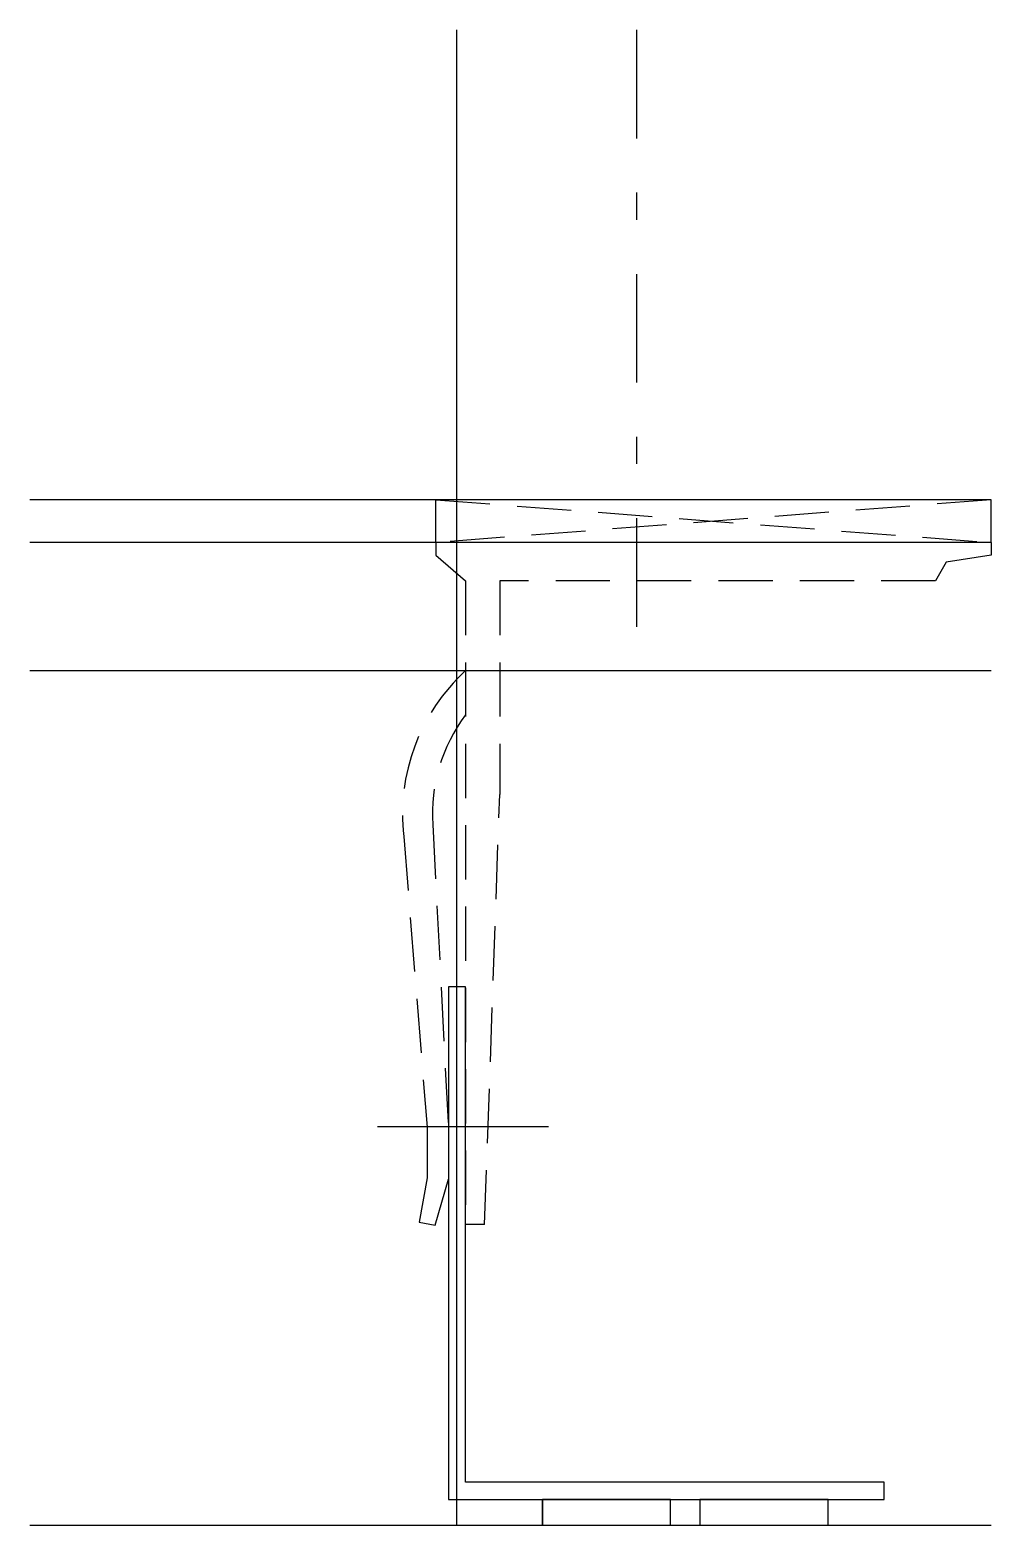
# Model space of a CAD drawing. Extents: x -50 to 63, y 0 to 175.
import ezdxf

# ---------------------------------------------------------------- set-up
doc = ezdxf.new("R2010")
doc.units = 0
doc.linetypes.add('CENTER', pattern=[28.575, 12.7, -6.35, 3.175, -6.35])
doc.linetypes.add('HIDDEN', pattern=[9.525, 6.35, -3.175])
doc.layers.get('0').update_dxf_attribs({"linetype": 'CONTINUOUS'})

msp = doc.modelspace()

# ---------------------------------------------------------------- linework, layer by layer
at = {"linetype": 'CONTINUOUS'}
for p, q in [((0, 0), (0, 175)), ((62.53, 120), (-50, 120)), ((62.53, 115), (-50, 115)), ((62.53, 100), (-50, 100)), ((1, 63), (-1, 63)), ((-1, 63), (-1, 3)), ((1, 5.02), (1, 63)), ((-9.29, 46.66), (10.71, 46.66)), ((50, 5.02), (1, 5.02)), ((50, 3), (50, 5.02)), ((-1, 3), (50, 3)), ((10, 3), (25, 3)), ((10, 0), (10, 3)), ((25, 3), (10, 3)), ((10, 3), (10, 0)), ((25, 0), (25, 3)), ((25, 0), (25, 3)), ((43.45, 3), (28.45, 3)), ((28.45, 3), (28.45, 0)), ((43.45, 0), (43.45, 3)), ((-50, 0), (62.53, 0)), ((10, 0), (25, 0)), ((10, 0), (25, 0)), ((28.45, 0), (43.45, 0))]:
    msp.add_line(p, q, dxfattribs=at)
at = {"linetype": 'CENTER'}
msp.add_line((21, 175), (21, 100), dxfattribs=at)
at = {"linetype": 'HIDDEN'}
for p, q in [((62.53, 120), (-2.47, 115)), ((-2.47, 115), (-2.47, 120)), ((-2.47, 120), (62.53, 115)), ((62.53, 115), (62.53, 120)), ((62.53, 115), (-2.47, 115)), ((-2.47, 115), (-2.47, 113.52)), ((62.53, 115), (62.53, 113.52)), ((-2.47, 113.52), (1, 110.5)), ((57.27, 112.69), (56.01, 110.5)), ((62.53, 113.52), (57.27, 112.69)), ((1, 110.5), (1, 35.19)), ((56.01, 110.5), (5, 110.5)), ((5, 110.5), (5, 85.52)), ((3.24, 35.19), (5, 85.52)), ((-6.23, 80.6), (-3.5, 46.57)), ((-2.84, 82), (-1, 46.18)), ((-3.5, 46.57), (-3.5, 40.65)), ((-1, 46.18), (-1, 40.5)), ((-3.5, 40.65), (-4.42, 35.44)), ((-2.55, 35.11), (-1, 40.5)), ((-4.42, 35.44), (-2.55, 35.11)), ((3.24, 35.19), (1, 35.19))]:
    msp.add_line(p, q, dxfattribs=at)
for radius, start, end in [(22.75, 132.4943, 186.6268), (19.25, 142.9845, 183.6662)]:
    msp.add_arc((16.37, 83.23), radius, start, end, dxfattribs=at)

doc.saveas('drawing.dxf')
